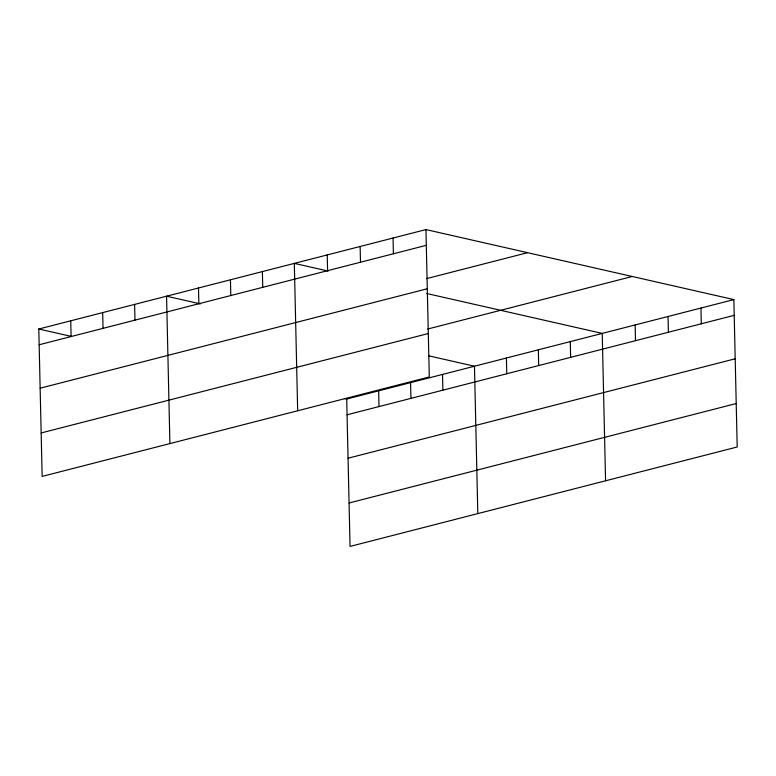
<?xml version="1.0" encoding="UTF-8"?>
<svg xmlns="http://www.w3.org/2000/svg" width="776" height="776" viewBox="0 0 776 776"><rect width="100%" height="100%" fill="white"/><g stroke="black" fill="none" stroke-linecap="round" stroke-linejoin="round"><path stroke-width="1.16" d="M425.946 229.58L429.293 376.961L42.147 476.406L38.8 329.014L425.946 229.58L733.853 299.594L737.2 446.986L350.054 546.42L346.707 399.039L344.369 398.505M39.159 344.757L426.305 245.323M426.567 278.623L527.554 252.685M40.139 388.204L427.295 288.759M427.615 329.053L632.246 276.489M41.157 432.959L428.303 333.525M346.707 399.039L733.853 299.594M347.066 414.782L734.212 315.337M348.046 458.218L735.202 358.784M349.064 502.984L736.211 403.539M328.19 271.086L294.317 263.384L297.664 410.776M426.654 293.483L602.225 333.408L605.571 480.79M200.431 303.901L166.559 296.199L169.905 443.591M428.915 355.864L474.466 366.224L477.812 513.605M38.8 329.014L71.499 336.454M700.951 308.053L701.3 323.796M668.039 316.501L668.398 332.244M635.137 324.95L635.486 340.693M570.282 341.615L570.641 357.358M538.34 349.811L538.699 365.554M506.408 358.017L506.767 373.76M442.524 374.43L442.883 390.173M410.582 382.626L410.94 398.369M393.044 238.028L393.403 253.771M378.649 390.832L378.998 406.575M360.132 246.477L360.491 262.23M327.23 254.935L327.588 270.678M262.375 271.59L262.734 287.333M230.443 279.796L230.792 295.54M198.501 288.003L198.86 303.746M134.617 304.405L134.976 320.149M102.684 312.612L103.033 328.355M70.742 320.818L71.101 336.561"/></g></svg>
